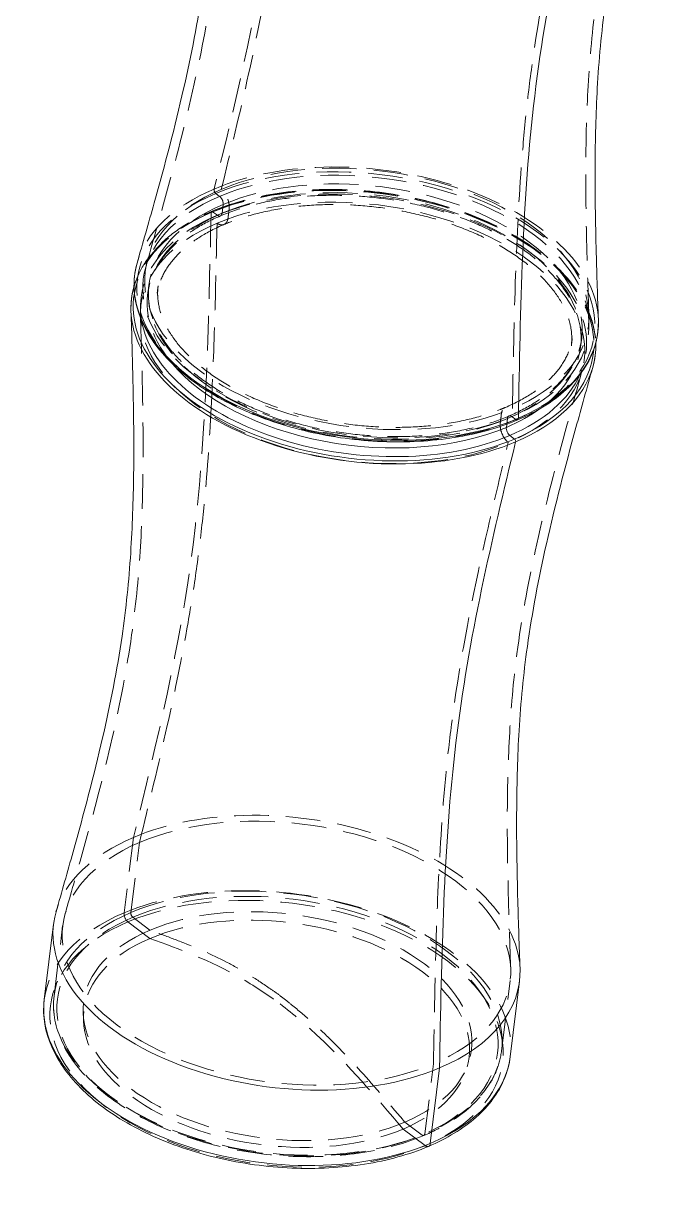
# Model space of a CAD drawing. Header units: millimetres. Extents: x -4200 to 3581, y -7493 to -4075.
# Drawn here: x -3329.9 to -3246.4, y -6471.6 to -6321.8 of the extents above; entities that cross this region are included whole.
import ezdxf

# ---------------------------------------------------------------- set-up
doc = ezdxf.new("R2010")
doc.units = ezdxf.units.MM
doc.header["$LTSCALE"] = 0.7
doc.linetypes.add('HIDDEN', pattern=[9.525, 6.35, -3.175])

msp = doc.modelspace()

# ---------------------------------------------------------------- linework, layer by layer
at = {"color": 3, "linetype": 'HIDDEN', "lineweight": 0, "extrusion": (0.099506, 0.810411, 0.57735)}
for p, q in [((-3305.11, -6343.69), (-3304.62, -6344.07)), ((-3304.17, -6345.11), (-3304.31, -6346.24)), ((-3304.91, -6346.5), (-3305.53, -6346.04)), ((-3313.88, -6356.62), (-3313.74, -6355.49)), ((-3258.12, -6363.47), (-3257.98, -6362.33)), ((-3266.44, -6372.83), (-3266.94, -6372.46)), ((-3267.54, -6372.71), (-3267.63, -6373.43)), ((-3315.72, -6426.69), (-3316.92, -6436.41)), ((-3316.06, -6436.37), (-3314.95, -6427.34)), ((-3313.59, -6438.65), (-3315.79, -6436.99)), ((-3325.94, -6447.1), (-3324.84, -6438.07)), ((-3316.43, -6437.58), (-3313.59, -6439.71)), ((-3268.3, -6454.18), (-3267.19, -6445.15)), ((-3278.18, -6464.91), (-3277.08, -6455.88)), ((-3280.75, -6463.39), (-3278.54, -6465.06)), ((-3278.15, -6466.42), (-3280.99, -6464.28))]:
    msp.add_line(p, q, dxfattribs=at)
at = {"color": 6, "linetype": 'Continuous', "lineweight": 0, "extrusion": (0.099506, 0.810411, 0.57735)}
for p, q in [((-3267.63, -6373.43), (-3267.68, -6373.85)), ((-3267.24, -6374.89), (-3266.63, -6375.35)), ((-3327.21, -6447.59), (-3326.02, -6437.86)), ((-3267.18, -6454.96), (-3265.99, -6445.23)), ((-3276.29, -6456.41), (-3277.48, -6466.13))]:
    msp.add_line(p, q, dxfattribs=at)
at = {"color": 3, "linetype": 'HIDDEN', "lineweight": 0, "extrusion": (1.21786e-16, 4.09746e-17, -1)}
msp.add_ellipse((-3285.66, -6357.29), major_axis=(28.54, -3.5), ratio=0.57735, start_param=-2.356194, end_param=0.785398, dxfattribs=at)
at = {"color": 3, "linetype": 'HIDDEN', "lineweight": 0, "extrusion": (6.43089e-17, 1.59888e-16, -1)}
msp.add_ellipse((-3285.73, -6357.89), major_axis=(29.84, -3.66), ratio=0.57735, start_param=-2.356194, end_param=-0.091091, dxfattribs=at)
at = {"color": 3, "linetype": 'HIDDEN', "lineweight": 0, "extrusion": (-6.8808e-17, 1.20305e-16, -1)}
msp.add_ellipse((-3285.78, -6358.26), major_axis=(29.43, -3.61), ratio=0.57735, start_param=-2.356194, end_param=0.785398, dxfattribs=at)
at = {"color": 3, "linetype": 'HIDDEN', "lineweight": 0, "extrusion": (7.10915e-17, 4.71991e-17, -1)}
msp.add_ellipse((-3285.78, -6358.26), major_axis=(28.67, -3.52), ratio=0.57735, start_param=-2.356194, end_param=0.785398, dxfattribs=at)
at = {"color": 3, "linetype": 'HIDDEN', "lineweight": 0, "extrusion": (5.49105e-17, 4.91859e-17, -1)}
msp.add_ellipse((-3285.86, -6358.91), major_axis=(27.88, -3.42), ratio=0.57735, start_param=-2.356194, end_param=0.785398, dxfattribs=at)
at = {"color": 3, "linetype": 'HIDDEN', "lineweight": 0, "extrusion": (1.00158e-16, 9.95582e-17, -1)}
msp.add_ellipse((-3286.11, -6360.93), major_axis=(29.86, -3.67), ratio=0.57735, start_param=-2.356194, end_param=0.088442, dxfattribs=at)
at = {"color": 3, "linetype": 'HIDDEN', "lineweight": 0, "extrusion": (6.91509e-17, 2.15221e-16, -1)}
msp.add_ellipse((-3286.08, -6360.69), major_axis=(29.6, -3.63), ratio=0.57735, start_param=-2.356194, end_param=-0.030142, dxfattribs=at)
at = {"color": 3, "linetype": 'HIDDEN', "lineweight": 0, "extrusion": (-3.52328e-17, -1.0753e-16, -1)}
msp.add_ellipse((-3286.2, -6361.66), major_axis=(28.55, -3.51), ratio=0.57735, start_param=-2.356194, end_param=0.785398, dxfattribs=at)
at = {"color": 3, "linetype": 'HIDDEN', "lineweight": 0, "extrusion": (9.72824e-17, -6.78728e-17, -1)}
msp.add_ellipse((-3286.08, -6360.69), major_axis=(28.67, -3.52), ratio=0.57735, start_param=-2.356194, end_param=0.174737, dxfattribs=at)
at = {"color": 3, "linetype": 'HIDDEN', "lineweight": 0, "extrusion": (2.15821e-17, 2.21062e-16, -1)}
msp.add_ellipse((-3286, -6360.04), major_axis=(27.88, -3.42), ratio=0.57735, start_param=-2.356194, end_param=0.553721, dxfattribs=at)
at = {"color": 3, "linetype": 'HIDDEN', "lineweight": 0}
for centre, major_axis, start_param, end_param in [((-3285.78, -6358.26), (-29.43, 3.61), -0.785398, 2.356194), ((-3285.78, -6358.26), (-28.67, 3.52), -0.785398, 2.356194), ((-3285.66, -6357.29), (-28.54, 3.5), -0.785398, 2.356194), ((-3285.73, -6357.89), (-29.84, 3.66), -0.785398, -0.091091), ((-3305.07, -6343.36), (0.161, -0.379), -2.484135, -0.785398), ((-3285.86, -6358.91), (-27.88, 3.42), -0.785398, 2.356194), ((-3286, -6360.04), (-27.88, 3.42), -0.785398, 0.553721), ((-3286.11, -6360.93), (-29.86, 3.67), -0.785398, 0.088442), ((-3286.08, -6360.69), (-28.67, 3.52), -0.785398, 0.174737), ((-3286.08, -6360.69), (-29.6, 3.63), -0.785398, -0.030142), ((-3305.55, -6346.25), (-0.101, 0.239), -0.785398, 0.909668), ((-3286.2, -6361.66), (-28.55, 3.51), -0.785398, 2.356194), ((-3296.01, -6441.61), (-28.82, 3.54), -0.785398, 2.356194), ((-3296, -6441.55), (-30.01, 3.69), -0.785398, -0.091098), ((-3297.12, -6450.64), (-28.82, 3.54), -0.785398, 2.356194), ((-3297.17, -6451.02), (-28.35, 3.48), -0.785398, 2.356194), ((-3297.2, -6451.27), (-30.01, 3.69), -0.785398, 0), ((-3316.34, -6436.85), (0.348, -0.821), -2.356194, -0.785398), ((-3297.29, -6452), (-29.13, 3.58), -0.785398, 2.356194), ((-3297.17, -6451.02), (-24.99, 3.07), -0.785398, 2.356194), ((-3297.29, -6452), (-24.81, 3.05), -0.785398, 2.356194), ((-3278.5, -6464.67), (0.186, -0.438), -0.785398, 0.785398)]:
    msp.add_ellipse(centre, major_axis=major_axis, ratio=0.57735, start_param=start_param, end_param=end_param, dxfattribs=at)
at = {"color": 6, "linetype": 'Continuous', "lineweight": 0}
for centre, major_axis, start_param, end_param in [((-3285.73, -6357.89), (-29.84, 3.66), -0.091091, 2.356194), ((-3286.08, -6360.69), (-29.6, 3.63), -0.030142, 2.356194), ((-3286.11, -6360.93), (-29.86, 3.67), 0.088442, 2.356194), ((-3286.08, -6360.69), (-28.67, 3.52), 0.174737, 2.356194), ((-3286, -6360.04), (27.88, -3.42), -2.587872, -0.785398), ((-3296, -6441.55), (-30.01, 3.69), -0.091098, 2.356194), ((-3297.2, -6451.27), (-30.01, 3.69), 0, 2.356194)]:
    msp.add_ellipse(centre, major_axis=major_axis, ratio=0.57735, start_param=start_param, end_param=end_param, dxfattribs=at)
at = {"color": 6, "linetype": 'Continuous', "lineweight": 0, "extrusion": (6.94591e-17, 2.15184e-16, -1)}
msp.add_ellipse((-3285.73, -6357.89), major_axis=(29.84, -3.66), ratio=0.57735, start_param=-0.091091, end_param=0.785398, dxfattribs=at)
at = {"color": 6, "linetype": 'Continuous', "lineweight": 0, "extrusion": (2.15789e-16, 8.53605e-17, -1)}
msp.add_ellipse((-3286.08, -6360.69), major_axis=(29.6, -3.63), ratio=0.57735, start_param=-0.030142, end_param=0.785398, dxfattribs=at)
at = {"color": 6, "linetype": 'Continuous', "lineweight": 0, "extrusion": (3.81789e-17, -4.68778e-18, -1)}
msp.add_ellipse((-3286.11, -6360.93), major_axis=(29.86, -3.67), ratio=0.57735, start_param=0.088442, end_param=0.785398, dxfattribs=at)
at = {"color": 6, "linetype": 'Continuous', "lineweight": 0, "extrusion": (1.70448e-16, 2.58712e-16, -1)}
msp.add_ellipse((-3286.08, -6360.69), major_axis=(28.67, -3.52), ratio=0.57735, start_param=0.174737, end_param=0.785398, dxfattribs=at)
at = {"color": 6, "linetype": 'Continuous', "lineweight": 0, "extrusion": (6.91775e-17, 1.5929e-16, -1)}
msp.add_ellipse((-3286, -6360.04), major_axis=(-27.88, 3.42), ratio=0.57735, start_param=-2.587872, end_param=-2.356194, dxfattribs=at)
at = {"color": 3, "linetype": 'HIDDEN', "lineweight": 0, "extrusion": (-1.39715e-17, 1.74985e-16, -1)}
msp.add_ellipse((-3266.4, -6372.5), major_axis=(0.161, -0.379), ratio=0.57735, start_param=0, end_param=0.785398, dxfattribs=at)
at = {"color": 6, "linetype": 'Continuous', "lineweight": 0, "extrusion": (1.13774e-16, 2.2921e-16, -1)}
msp.add_ellipse((-3266.4, -6372.5), major_axis=(0.161, -0.379), ratio=0.57735, start_param=-0.913339, end_param=0, dxfattribs=at)
at = {"color": 6, "linetype": 'Continuous', "lineweight": 0, "extrusion": (1.35464e-16, 1.78111e-16, -1)}
msp.add_ellipse((-3266.65, -6375.56), major_axis=(0.101, -0.239), ratio=0.57735, start_param=-2.356194, end_param=-0.661129, dxfattribs=at)
at = {"color": 3, "linetype": 'HIDDEN', "lineweight": 0, "extrusion": (-3.85786e-18, -1.6731e-16, -1)}
msp.add_ellipse((-3296, -6441.55), major_axis=(30.01, -3.69), ratio=0.57735, start_param=-2.356194, end_param=-0.091098, dxfattribs=at)
at = {"color": 3, "linetype": 'HIDDEN', "lineweight": 0, "extrusion": (1.85628e-17, 2.77361e-16, -1)}
for centre in [(-3296.01, -6441.61), (-3297.12, -6450.64)]:
    msp.add_ellipse(centre, major_axis=(28.82, -3.54), ratio=0.57735, start_param=-2.356194, end_param=0.785398, dxfattribs=at)
at = {"color": 3, "linetype": 'HIDDEN', "lineweight": 0, "extrusion": (4.33342e-17, -6.12488e-17, -1)}
msp.add_ellipse((-3297.2, -6451.27), major_axis=(30.01, -3.69), ratio=0.57735, start_param=-2.356194, end_param=0, dxfattribs=at)
at = {"color": 3, "linetype": 'HIDDEN', "lineweight": 0, "extrusion": (1.129e-16, 2.0985e-16, -1)}
msp.add_ellipse((-3297.29, -6452), major_axis=(29.13, -3.58), ratio=0.57735, start_param=-2.356194, end_param=0.785398, dxfattribs=at)
at = {"color": 3, "linetype": 'HIDDEN', "lineweight": 0, "extrusion": (6.73684e-17, 2.71368e-16, -1)}
msp.add_ellipse((-3297.17, -6451.02), major_axis=(28.35, -3.48), ratio=0.57735, start_param=-2.356194, end_param=0.785398, dxfattribs=at)
at = {"color": 3, "linetype": 'HIDDEN', "lineweight": 0, "extrusion": (1.34644e-16, -1.84316e-16, -1)}
msp.add_ellipse((-3297.17, -6451.02), major_axis=(24.99, -3.07), ratio=0.57735, start_param=-2.356194, end_param=0.785398, dxfattribs=at)
at = {"color": 3, "linetype": 'HIDDEN', "lineweight": 0, "extrusion": (-5.13056e-17, 1.18156e-16, -1)}
msp.add_ellipse((-3297.29, -6452), major_axis=(24.81, -3.05), ratio=0.57735, start_param=-2.356194, end_param=0.785398, dxfattribs=at)
at = {"color": 3, "linetype": 'HIDDEN', "lineweight": 0, "extrusion": (-4.33799e-17, 1.02197e-16, -1)}
msp.add_ellipse((-3315.75, -6436.6), major_axis=(-0.186, 0.438), ratio=0.57735, start_param=-2.356194, end_param=-0.785398, dxfattribs=at)
at = {"color": 6, "linetype": 'Continuous', "lineweight": 0, "extrusion": (6.27695e-17, 1.60077e-16, -1)}
msp.add_ellipse((-3296, -6441.55), major_axis=(30.01, -3.69), ratio=0.57735, start_param=-0.091098, end_param=0.785398, dxfattribs=at)
at = {"color": 6, "linetype": 'Continuous', "lineweight": 0, "extrusion": (1.09724e-16, -6.94005e-17, -1)}
msp.add_ellipse((-3297.2, -6451.27), major_axis=(30.01, -3.69), ratio=0.57735, start_param=0, end_param=0.785398, dxfattribs=at)
at = {"color": 3, "linetype": 'HIDDEN', "lineweight": 0, "extrusion": (5.49575e-17, 8.36332e-17, -1)}
msp.add_ellipse((-3278.06, -6465.7), major_axis=(0.348, -0.821), ratio=0.57735, start_param=0, end_param=0.785398, dxfattribs=at)
at = {"color": 6, "linetype": 'Continuous', "lineweight": 0, "extrusion": (5.10983e-17, 2.16899e-17, -1)}
msp.add_ellipse((-3278.06, -6465.7), major_axis=(0.348, -0.821), ratio=0.57735, start_param=-0.785398, end_param=0, dxfattribs=at)
at = {"color": 3, "linetype": 'HIDDEN', "lineweight": 0}
for points, knots in [([(-3295.41, -6262.66), (-3295.72, -6277.38), (-3296.32, -6306.25), (-3302.36, -6330.99), (-3305.33, -6343.11)], [0, 0, 0, 0, 0.509787, 1, 1, 1, 1]), ([(-3304.41, -6343.16), (-3303.2, -6338.23), (-3300.94, -6328.96), (-3298.55, -6317.19), (-3297.13, -6307.97), (-3295.66, -6295.24), (-3294.98, -6280.2), (-3294.71, -6267.44), (-3294.62, -6263.19)], [0, 0, 0, 0, 0.20122, 0.377694, 0.465931, 0.554168, 0.851389, 1, 1, 1, 1]), ([(-3313.9, -6352.3), (-3313.15, -6349.7), (-3312.42, -6347.12), (-3310.31, -6339.53), (-3309, -6334.55), (-3306.91, -6325.2), (-3306.08, -6320.83), (-3305.01, -6312.97), (-3304.68, -6309.42), (-3304.26, -6302.35), (-3304.17, -6298.83), (-3304.11, -6291.23), (-3304.18, -6287.14), (-3304.34, -6280.46), (-3304.42, -6277.89), (-3304.5, -6275.31)], [0, 0, 0, 0, 10.000515, 10.000515, 29.553285, 29.553285, 46.787475, 46.787475, 60.695726, 60.695726, 74.21829, 74.21829, 89.652443, 89.652443, 99.191936, 99.191936, 99.191936, 99.191936]), ([(-3247.55, -6282.3), (-3248.28, -6284.91), (-3249.01, -6287.5), (-3251.15, -6295.26), (-3252.49, -6300.39), (-3254.64, -6309.99), (-3255.49, -6314.46), (-3256.6, -6322.54), (-3256.94, -6326.15), (-3257.34, -6333.15), (-3257.43, -6336.51), (-3257.47, -6343.89), (-3257.4, -6347.93), (-3257.22, -6354.42), (-3257.14, -6356.84), (-3257.05, -6359.28)], [0, 0, 0, 0, 10.000466, 10.000466, 30.092221, 30.092221, 47.705771, 47.705771, 61.979127, 61.979127, 74.882237, 74.882237, 90.159852, 90.159852, 99.191885, 99.191885, 99.191885, 99.191885]), ([(-3266.91, -6371.42), (-3266.8, -6365.66), (-3266.6, -6354.84), (-3265.94, -6341.77), (-3265.05, -6332.14), (-3263.4, -6319.55), (-3260.59, -6306.11), (-3257.95, -6295.15), (-3257.06, -6291.5)], [0, 0, 0, 0, 0.20122, 0.377694, 0.465931, 0.554168, 0.851389, 1, 1, 1, 1]), ([(-3305.65, -6346.01), (-3303.23, -6344.98), (-3300.47, -6344.21), (-3294.56, -6343.26), (-3291.41, -6343.08), (-3285.04, -6343.33), (-3281.82, -6343.76), (-3275.63, -6345.19), (-3272.66, -6346.18), (-3267.28, -6348.63), (-3264.86, -6350.09), (-3260.83, -6353.33), (-3259.21, -6355.11), (-3256.96, -6358.82), (-3256.31, -6360.75), (-3256.18, -6362.76), (-3256.17, -6362.88), (-3256.17, -6363)], [3.141593, 3.141593, 3.141593, 3.141593, 3.463054, 3.463054, 3.784335, 3.784335, 4.105423, 4.105423, 4.426524, 4.426524, 4.747835, 4.747835, 5.069278, 5.069278, 5.389181, 5.389181, 5.408784, 5.408784, 5.408784, 5.408784]), ([(-3304.95, -6347.53), (-3304.87, -6347.58), (-3304.62, -6347.72), (-3304.17, -6347.79), (-3303.78, -6347.54), (-3303.61, -6347.2), (-3303.56, -6346.99), (-3303.54, -6346.89), (-3303.53, -6346.82), (-3303.52, -6346.75), (-3303.51, -6346.64), (-3303.48, -6346.43), (-3303.45, -6346.18), (-3303.42, -6345.93), (-3303.41, -6345.81), (-3303.4, -6345.74), (-3303.39, -6345.68), (-3303.38, -6345.59), (-3303.38, -6345.47), (-3303.38, -6345.32), (-3303.4, -6345.04), (-3303.49, -6344.62), (-3303.7, -6344.08), (-3304.01, -6343.56), (-3304.28, -6343.27), (-3304.41, -6343.16)], [0, 0, 0, 0, 0.049415, 0.150741, 0.252067, 0.321739, 0.356574, 0.365283, 0.373992, 0.39141, 0.416038, 0.440665, 0.533853, 0.580447, 0.603744, 0.615392, 0.62704, 0.640853, 0.654665, 0.679771, 0.704878, 0.771603, 0.838328, 0.925258, 1, 1, 1, 1]), ([(-3258.12, -6363.47), (-3258.01, -6362.59), (-3258.03, -6361.69), (-3258.35, -6359.88), (-3258.65, -6358.96), (-3259.49, -6357.16), (-3260.04, -6356.27), (-3261.38, -6354.53), (-3262.17, -6353.68), (-3263.96, -6352.06), (-3264.96, -6351.28), (-3267.16, -6349.82), (-3268.35, -6349.13), (-3270.89, -6347.86), (-3272.24, -6347.28), (-3275.06, -6346.25), (-3276.54, -6345.79), (-3279.55, -6345.03), (-3281.1, -6344.71), (-3284.22, -6344.24), (-3285.8, -6344.08), (-3288.95, -6343.91), (-3290.52, -6343.9), (-3293.59, -6344.04), (-3295.1, -6344.18), (-3298.01, -6344.62), (-3299.42, -6344.92), (-3302.09, -6345.65), (-3303.35, -6346.09), (-3304.52, -6346.59)], [0, 0, 0, 0, 4.892829, 4.892829, 9.763515, 9.763515, 14.570674, 14.570674, 19.325796, 19.325796, 24.046766, 24.046766, 28.771375, 28.771375, 33.505152, 33.505152, 38.242157, 38.242157, 42.982872, 42.982872, 47.72606, 47.72606, 52.469858, 52.469858, 57.21229, 57.21229, 61.951648, 61.951648, 66.670795, 66.670795, 66.670795, 66.670795]), ([(-3267.8, -6371.26), (-3266.68, -6370.79), (-3265.64, -6370.25), (-3263.78, -6369.08), (-3262.96, -6368.45), (-3261.57, -6367.14), (-3260.99, -6366.46), (-3260.05, -6365.04), (-3259.7, -6364.29), (-3259.35, -6363.17), (-3259.25, -6362.77), (-3259.19, -6362.35), (-3259.19, -6362.3), (-3259.18, -6362.24), (-3259.18, -6362.23), (-3259.17, -6362.2), (-3259.17, -6362.19), (-3259.17, -6362.17), (-3259.17, -6362.17), (-3259.17, -6362.17), (-3259.17, -6362.17), (-3259.17, -6362.17), (-3259.17, -6362.17), (-3259.17, -6362.17), (-3259.17, -6362.17), (-3259.17, -6362.17), (-3259.17, -6362.17), (-3259.17, -6362.17), (-3259.17, -6362.17), (-3259.17, -6362.17), (-3259.17, -6362.17), (-3259.17, -6362.17), (-3259.17, -6362.17), (-3259.17, -6362.17), (-3259.17, -6362.17), (-3259.17, -6362.17), (-3259.17, -6362.18), (-3259.17, -6362.18), (-3259.17, -6362.19), (-3259.17, -6362.2), (-3259.17, -6362.22), (-3259.18, -6362.24), (-3259.18, -6362.25), (-3259.18, -6362.27), (-3259.18, -6362.27), (-3259.18, -6362.28), (-3259.18, -6362.28), (-3259.18, -6362.28), (-3259.18, -6362.28), (-3259.18, -6362.29), (-3259.18, -6362.29), (-3259.18, -6362.29), (-3259.18, -6362.29), (-3259.18, -6362.29), (-3259.18, -6362.29), (-3259.18, -6362.3), (-3259.18, -6362.3), (-3259.18, -6362.31), (-3259.19, -6362.32), (-3259.19, -6362.34), (-3259.19, -6362.36), (-3259.2, -6362.44), (-3259.21, -6362.51), (-3259.23, -6362.68), (-3259.25, -6362.8), (-3259.27, -6362.97), (-3259.27, -6363.01), (-3259.28, -6363.07), (-3259.28, -6363.08), (-3259.28, -6363.11), (-3259.28, -6363.12), (-3259.29, -6363.14), (-3259.29, -6363.15), (-3259.29, -6363.16), (-3259.29, -6363.17), (-3259.29, -6363.19), (-3259.29, -6363.2), (-3259.3, -6363.23), (-3259.3, -6363.25), (-3259.3, -6363.27), (-3259.3, -6363.28), (-3259.3, -6363.28), (-3259.31, -6363.29), (-3259.31, -6363.3), (-3259.31, -6363.3), (-3259.31, -6363.3), (-3259.31, -6363.3), (-3259.31, -6363.3), (-3259.31, -6363.3), (-3259.31, -6363.31), (-3259.31, -6363.31), (-3259.31, -6363.31), (-3259.31, -6363.31), (-3259.31, -6363.31), (-3259.31, -6363.31), (-3259.31, -6363.31), (-3259.31, -6363.31), (-3259.31, -6363.31), (-3259.31, -6363.3), (-3259.3, -6363.27), (-3259.3, -6363.24), (-3259.29, -6363.12), (-3259.28, -6363), (-3259.26, -6362.69), (-3259.25, -6362.5), (-3259.26, -6361.73), (-3259.33, -6361.14), (-3259.66, -6359.71), (-3259.99, -6358.84), (-3260.91, -6357.14), (-3261.49, -6356.3), (-3262.88, -6354.67), (-3263.69, -6353.88), (-3265.52, -6352.36), (-3266.54, -6351.64), (-3268.75, -6350.28), (-3269.95, -6349.64), (-3272.49, -6348.48), (-3273.84, -6347.95), (-3276.65, -6347.01), (-3278.11, -6346.61), (-3281.1, -6345.94), (-3282.63, -6345.67), (-3285.7, -6345.29), (-3287.26, -6345.17), (-3290.32, -6345.1), (-3291.85, -6345.13), (-3294.82, -6345.36), (-3296.27, -6345.55), (-3299.04, -6346.07), (-3300.37, -6346.4), (-3302.47, -6347.06), (-3303.29, -6347.36), (-3304.06, -6347.69)], [0, 0, 0, 0, 4.618296, 4.618296, 9.217988, 9.217988, 13.807567, 13.807567, 18.519777, 18.519777, 20.948263, 20.948263, 21.226751, 21.226751, 21.331186, 21.331186, 21.40954, 21.40954, 21.438967, 21.438967, 21.446179, 21.446179, 21.446465, 21.446465, 21.449801, 21.449801, 21.451619, 21.451619, 21.452524, 21.452524, 21.45343, 21.45343, 21.454335, 21.454335, 21.45616, 21.45616, 21.459805, 21.459805, 21.474408, 21.474408, 21.531963, 21.531963, 21.560817, 21.560817, 21.575294, 21.575294, 21.582541, 21.582541, 21.586151, 21.586151, 21.589766, 21.589766, 21.593382, 21.593382, 21.596154, 21.596154, 21.610654, 21.610654, 21.668582, 21.668582, 21.726774, 21.726774, 21.956816, 21.956816, 22.393256, 22.393256, 22.556913, 22.556913, 22.614665, 22.614665, 22.672279, 22.672279, 22.701534, 22.701534, 22.730729, 22.730729, 22.759721, 22.759721, 22.817973, 22.817973, 22.832354, 22.832354, 22.846752, 22.846752, 22.854021, 22.854021, 22.85766, 22.85766, 22.859466, 22.859466, 22.863129, 22.863129, 22.866756, 22.866756, 22.875963, 22.875963, 22.881572, 22.881572, 22.939822, 22.939822, 23.170137, 23.170137, 23.86272, 23.86272, 25.029926, 25.029926, 28.536514, 28.536514, 33.486682, 33.486682, 38.233937, 38.233937, 42.900087, 42.900087, 47.490326, 47.490326, 52.079848, 52.079848, 56.689852, 56.689852, 61.323745, 61.323745, 65.967536, 65.967536, 70.615485, 70.615485, 75.263507, 75.263507, 79.907491, 79.907491, 84.541886, 84.541886, 87.70515, 87.70515, 87.70515, 87.70515]), ([(-3305.72, -6346.15), (-3306.03, -6360.78), (-3306.64, -6389.68), (-3312.72, -6414.45), (-3315.72, -6426.69)], [0, 0, 0, 0, 0.505972, 1, 1, 1, 1]), ([(-3315.65, -6355.69), (-3315.37, -6354.71), (-3314.95, -6353.76), (-3313.81, -6351.92), (-3313.09, -6351.03), (-3311.38, -6349.38), (-3310.4, -6348.61), (-3308.19, -6347.2), (-3306.97, -6346.57), (-3305.65, -6346.01)], [2.4451973, 2.4451973, 2.4451973, 2.4451973, 2.6172885, 2.6172885, 2.7920565, 2.7920565, 2.9668246, 2.9668246, 3.1415927, 3.1415927, 3.1415927, 3.1415927]), ([(-3304.52, -6346.59), (-3305.7, -6347.08), (-3306.79, -6347.65), (-3308.74, -6348.87), (-3309.62, -6349.54), (-3311.13, -6350.96), (-3311.78, -6351.71), (-3312.82, -6353.28), (-3313.23, -6354.1), (-3313.68, -6355.49), (-3313.81, -6356.05), (-3313.88, -6356.62)], [0, 0, 0, 0, 4.732328, 4.732328, 9.450772, 9.450772, 14.179207, 14.179207, 18.959324, 18.959324, 22.12709, 22.12709, 22.12709, 22.12709]), ([(-3304.06, -6347.69), (-3305.18, -6348.17), (-3306.21, -6348.7), (-3308.05, -6349.86), (-3308.87, -6350.48), (-3310.27, -6351.8), (-3310.86, -6352.49), (-3311.81, -6353.92), (-3312.16, -6354.66), (-3312.51, -6355.79), (-3312.6, -6356.19), (-3312.67, -6356.61), (-3312.67, -6356.65), (-3312.68, -6356.71), (-3312.68, -6356.73), (-3312.68, -6356.75), (-3312.68, -6356.76), (-3312.68, -6356.76), (-3312.68, -6356.76), (-3312.68, -6356.76), (-3312.68, -6356.76), (-3312.68, -6356.76), (-3312.68, -6356.75), (-3312.68, -6356.75), (-3312.68, -6356.75), (-3312.68, -6356.75), (-3312.68, -6356.75), (-3312.68, -6356.75), (-3312.68, -6356.75), (-3312.68, -6356.74), (-3312.68, -6356.74), (-3312.68, -6356.73), (-3312.68, -6356.73), (-3312.68, -6356.71), (-3312.68, -6356.69), (-3312.67, -6356.66), (-3312.67, -6356.65), (-3312.67, -6356.63), (-3312.67, -6356.62), (-3312.67, -6356.6), (-3312.66, -6356.6), (-3312.66, -6356.58), (-3312.66, -6356.57), (-3312.66, -6356.55), (-3312.66, -6356.52), (-3312.64, -6356.43), (-3312.64, -6356.36), (-3312.62, -6356.2), (-3312.6, -6356.1), (-3312.59, -6355.96), (-3312.58, -6355.93), (-3312.57, -6355.86), (-3312.57, -6355.83), (-3312.57, -6355.79), (-3312.56, -6355.78), (-3312.56, -6355.76), (-3312.56, -6355.76), (-3312.56, -6355.75), (-3312.56, -6355.75), (-3312.56, -6355.74), (-3312.56, -6355.74), (-3312.56, -6355.74), (-3312.56, -6355.74), (-3312.56, -6355.74), (-3312.56, -6355.74), (-3312.56, -6355.74), (-3312.56, -6355.73), (-3312.56, -6355.73), (-3312.56, -6355.73), (-3312.56, -6355.72), (-3312.56, -6355.72), (-3312.55, -6355.69), (-3312.55, -6355.68), (-3312.55, -6355.65), (-3312.55, -6355.65), (-3312.55, -6355.63), (-3312.55, -6355.63), (-3312.54, -6355.62), (-3312.54, -6355.62), (-3312.54, -6355.62), (-3312.54, -6355.62), (-3312.54, -6355.62), (-3312.54, -6355.62), (-3312.54, -6355.62), (-3312.54, -6355.62), (-3312.54, -6355.62), (-3312.54, -6355.62), (-3312.54, -6355.62), (-3312.54, -6355.62), (-3312.54, -6355.61), (-3312.54, -6355.61), (-3312.54, -6355.61), (-3312.54, -6355.61), (-3312.54, -6355.61), (-3312.54, -6355.61), (-3312.54, -6355.61), (-3312.54, -6355.62), (-3312.55, -6355.64), (-3312.55, -6355.68), (-3312.56, -6355.76), (-3312.56, -6355.79), (-3312.58, -6355.94), (-3312.59, -6356.04), (-3312.61, -6356.49), (-3312.61, -6356.84), (-3312.52, -6357.99), (-3312.33, -6358.83), (-3311.68, -6360.52), (-3311.23, -6361.37), (-3310.07, -6363.04), (-3309.37, -6363.86), (-3307.76, -6365.43), (-3306.85, -6366.19), (-3304.83, -6367.64), (-3303.72, -6368.32), (-3301.33, -6369.6), (-3300.05, -6370.19), (-3297.37, -6371.24), (-3295.95, -6371.72), (-3293.05, -6372.52), (-3291.55, -6372.86), (-3288.51, -6373.39), (-3286.96, -6373.58), (-3283.88, -6373.82), (-3282.34, -6373.86), (-3279.31, -6373.79), (-3277.82, -6373.68), (-3274.94, -6373.31), (-3273.54, -6373.05), (-3270.9, -6372.39), (-3269.64, -6372), (-3268.25, -6371.45), (-3268.03, -6371.36), (-3267.8, -6371.26)], [0, 0, 0, 0, 4.598196, 4.598196, 9.18316, 9.18316, 13.810283, 13.810283, 18.515144, 18.515144, 20.947103, 20.947103, 21.215634, 21.215634, 21.401332, 21.401332, 21.440244, 21.440244, 21.441967, 21.441967, 21.449166, 21.449166, 21.452767, 21.452767, 21.456398, 21.456398, 21.46005, 21.46005, 21.463669, 21.463669, 21.470928, 21.470928, 21.485334, 21.485334, 21.542929, 21.542929, 21.571685, 21.571685, 21.600582, 21.600582, 21.629676, 21.629676, 21.658757, 21.658757, 21.774751, 21.774751, 22.004038, 22.004038, 22.378779, 22.378779, 22.509025, 22.509025, 22.606643, 22.606643, 22.66458, 22.66458, 22.693266, 22.693266, 22.707586, 22.707586, 22.714744, 22.714744, 22.721935, 22.721935, 22.725533, 22.725533, 22.729134, 22.729134, 22.73643, 22.73643, 22.751078, 22.751078, 22.809748, 22.809748, 22.838387, 22.838387, 22.852725, 22.852725, 22.856309, 22.856309, 22.859916, 22.859916, 22.861726, 22.861726, 22.862627, 22.862627, 22.863529, 22.863529, 22.86443, 22.86443, 22.866247, 22.866247, 22.869405, 22.869405, 22.869875, 22.869875, 22.884413, 22.884413, 23.116528, 23.116528, 23.345556, 23.345556, 24.032676, 24.032676, 26.095038, 26.095038, 30.989845, 30.989845, 35.846151, 35.846151, 40.532399, 40.532399, 45.12157, 45.12157, 49.723439, 49.723439, 54.338204, 54.338204, 58.962346, 58.962346, 63.597296, 63.597296, 68.239983, 68.239983, 72.88549, 72.88549, 77.528462, 77.528462, 82.163903, 82.163903, 86.788546, 86.788546, 87.697655, 87.697655, 87.697655, 87.697655]), ([(-3305.75, -6372.05), (-3305.53, -6368.15), (-3305.22, -6360.01), (-3305.04, -6351.77), (-3304.95, -6347.53)], [0.7121355, 0.7121355, 0.7121355, 0.7121355, 0.8515361, 1, 1, 1, 1]), ([(-3313.74, -6355.49), (-3313.85, -6356.37), (-3313.82, -6357.27), (-3313.51, -6359.07), (-3313.21, -6359.99), (-3312.37, -6361.79), (-3311.82, -6362.68), (-3310.48, -6364.42), (-3309.69, -6365.27), (-3307.91, -6366.89), (-3306.9, -6367.66), (-3304.71, -6369.13), (-3303.51, -6369.82), (-3300.97, -6371.09), (-3299.62, -6371.67), (-3296.8, -6372.7), (-3295.33, -6373.16), (-3292.32, -6373.93), (-3290.77, -6374.24), (-3287.64, -6374.71), (-3286.06, -6374.88), (-3282.92, -6375.05), (-3281.35, -6375.06), (-3278.27, -6374.92), (-3276.76, -6374.77), (-3273.85, -6374.33), (-3272.44, -6374.03), (-3269.77, -6373.3), (-3268.51, -6372.87), (-3267.33, -6372.37)], [0, 0, 0, 0, 4.883319, 4.883319, 9.757928, 9.757928, 14.570366, 14.570366, 19.312982, 19.312982, 24.033301, 24.033301, 28.759274, 28.759274, 33.493923, 33.493923, 38.231956, 38.231956, 42.973399, 42.973399, 47.717041, 47.717041, 52.461224, 52.461224, 57.204204, 57.204204, 61.944435, 61.944435, 66.668276, 66.668276, 66.668276, 66.668276]), ([(-3324.53, -6436.57), (-3323.78, -6433.97), (-3323.04, -6431.38), (-3320.92, -6423.79), (-3319.59, -6418.82), (-3317.44, -6409.42), (-3316.58, -6405), (-3315.45, -6397.05), (-3315.09, -6393.47), (-3314.64, -6386.38), (-3314.53, -6382.87), (-3314.45, -6375.35), (-3314.51, -6371.32), (-3314.66, -6364.73), (-3314.73, -6362.19), (-3314.81, -6359.63)], [0, 0, 0, 0, 10.000526, 10.000526, 29.509791, 29.509791, 46.960131, 46.960131, 61.023431, 61.023431, 74.50804, 74.50804, 89.72902, 89.72902, 99.195763, 99.195763, 99.195763, 99.195763]), ([(-3267.33, -6372.37), (-3266.16, -6371.87), (-3265.07, -6371.31), (-3263.11, -6370.08), (-3262.23, -6369.41), (-3260.72, -6367.99), (-3260.07, -6367.24), (-3259.03, -6365.68), (-3258.63, -6364.87), (-3258.18, -6363.48), (-3258.05, -6362.91), (-3257.98, -6362.33)], [0, 0, 0, 0, 4.734725, 4.734725, 9.455027, 9.455027, 14.179423, 14.179423, 18.942139, 18.942139, 22.128194, 22.128194, 22.128194, 22.128194]), ([(-3257.94, -6366.61), (-3258.67, -6369.21), (-3259.4, -6371.8), (-3261.52, -6379.55), (-3262.85, -6384.69), (-3264.93, -6394.22), (-3265.74, -6398.62), (-3266.79, -6406.58), (-3267.1, -6410.15), (-3267.47, -6417.15), (-3267.55, -6420.54), (-3267.57, -6428.01), (-3267.49, -6432.1), (-3267.29, -6438.68), (-3267.21, -6441.14), (-3267.12, -6443.62)], [0, 0, 0, 0, 10.00046, 10.00046, 30.110817, 30.110817, 47.46581, 47.46581, 61.551332, 61.551332, 74.589937, 74.589937, 90.043328, 90.043328, 99.195662, 99.195662, 99.195662, 99.195662]), ([(-3314.95, -6427.34), (-3313.72, -6422.35), (-3311.44, -6413.05), (-3309.02, -6401.28), (-3307.56, -6392.14), (-3306.49, -6383.23), (-3305.99, -6376.46), (-3305.75, -6372.05)], [0, 0, 0, 0, 0.2038147, 0.3792115, 0.4669098, 0.5546082, 0.7121224, 0.7121224, 0.7121224, 0.7121224]), ([(-3267.44, -6375.79), (-3267.52, -6375.73), (-3267.76, -6375.49), (-3268.15, -6374.93), (-3268.42, -6374.19), (-3268.48, -6373.67), (-3268.48, -6373.42), (-3268.47, -6373.31), (-3268.46, -6373.24), (-3268.45, -6373.17), (-3268.44, -6373.07), (-3268.41, -6372.86), (-3268.38, -6372.6), (-3268.35, -6372.36), (-3268.34, -6372.23), (-3268.33, -6372.16), (-3268.32, -6372.11), (-3268.31, -6372.02), (-3268.29, -6371.91), (-3268.25, -6371.79), (-3268.17, -6371.59), (-3268, -6371.36), (-3267.71, -6371.2), (-3267.33, -6371.2), (-3267.04, -6371.34), (-3266.91, -6371.42)], [0, 0, 0, 0, 0.049415, 0.150741, 0.252067, 0.321739, 0.356574, 0.365283, 0.373992, 0.39141, 0.416038, 0.440665, 0.533853, 0.580447, 0.603744, 0.615392, 0.62704, 0.640853, 0.654665, 0.679771, 0.704878, 0.771603, 0.838328, 0.925258, 1, 1, 1, 1]), ([(-3277.08, -6455.88), (-3276.97, -6450.05), (-3276.78, -6439.17), (-3276.15, -6426.05), (-3275.3, -6416.46), (-3273.72, -6403.85), (-3270.96, -6390.4), (-3268.32, -6379.44), (-3267.44, -6375.79)], [0, 0, 0, 0, 0.203815, 0.379211, 0.46691, 0.554608, 0.851536, 1, 1, 1, 1]), ([(-3296.7, -6447.19), (-3296.7, -6447.19), (-3296.71, -6447.18), (-3297.16, -6446.85), (-3298.49, -6445.91), (-3300.71, -6444.44), (-3304.45, -6442.29), (-3308.26, -6440.63), (-3311.65, -6439.36), (-3313.1, -6438.83), (-3313.59, -6438.65)], [0, 0, 0, 0, 0.00057, 0.00097, 0.081303, 0.237444, 0.393584, 0.740108, 0.913369, 1, 1, 1, 1]), ([(-3313.59, -6439.71), (-3309.71, -6441.13), (-3304.11, -6443.17), (-3298.53, -6446.92), (-3296.82, -6448.16)], [0, 0, 0, 0, 0.691892, 1, 1, 1, 1]), ([(-3278.31, -6465.11), (-3280.66, -6466.11), (-3283.33, -6466.85), (-3289.05, -6467.77), (-3292.09, -6467.93), (-3298.24, -6467.68), (-3301.35, -6467.26), (-3307.32, -6465.88), (-3310.18, -6464.91), (-3315.37, -6462.53), (-3317.7, -6461.11), (-3321.58, -6457.96), (-3323.14, -6456.22), (-3325.3, -6452.6), (-3325.91, -6450.72), (-3326.04, -6448.27), (-3326.02, -6447.68), (-3325.94, -6447.1)], [0, 0, 0, 0, 0.322781, 0.322781, 0.64523, 0.64523, 0.967314, 0.967314, 1.289424, 1.289424, 1.611938, 1.611938, 1.934673, 1.934673, 2.254284, 2.254284, 2.356194, 2.356194, 2.356194, 2.356194]), ([(-3296.7, -6447.19), (-3296.69, -6447.19), (-3296.69, -6447.2), (-3296.24, -6447.55), (-3294.92, -6448.6), (-3292.75, -6450.43), (-3289.16, -6453.81), (-3285.62, -6457.69), (-3282.52, -6461.31), (-3281.19, -6462.88), (-3280.75, -6463.39)], [0, 0, 0, 0, 0.00057, 0.00097, 0.081303, 0.237444, 0.393584, 0.740108, 0.913369, 1, 1, 1, 1]), ([(-3280.99, -6464.28), (-3284.52, -6460.11), (-3289.64, -6454.08), (-3295.11, -6449.5), (-3296.82, -6448.16)], [0, 0, 0, 0, 0.691892, 1, 1, 1, 1]), ([(-3268.3, -6454.18), (-3268.41, -6455.08), (-3268.64, -6455.96), (-3269.34, -6457.67), (-3269.81, -6458.5), (-3270.98, -6460.08), (-3271.67, -6460.83), (-3273.25, -6462.23), (-3274.14, -6462.88), (-3276.1, -6464.08), (-3277.16, -6464.63), (-3278.31, -6465.11)], [5.4977871, 5.4977871, 5.4977871, 5.4977871, 5.6548668, 5.6548668, 5.8119464, 5.8119464, 5.969026, 5.969026, 6.1261057, 6.1261057, 6.2831853, 6.2831853, 6.2831853, 6.2831853])]:
    msp.add_open_spline(points, degree=3, knots=knots, dxfattribs=at)
at = {"color": 6, "linetype": 'Continuous', "lineweight": 0}
for points, knots in [([(-3315.25, -6352.67), (-3314.51, -6350.07), (-3313.77, -6347.48), (-3311.67, -6339.97), (-3310.37, -6335.07), (-3308.26, -6325.83), (-3307.41, -6321.48), (-3306.29, -6313.61), (-3305.94, -6310.05), (-3305.5, -6303.07), (-3305.39, -6299.66), (-3305.31, -6292.25), (-3305.36, -6288.24), (-3305.52, -6281.24), (-3305.61, -6278.27), (-3305.7, -6275.28)], [0, 0, 0, 0, 10.000556, 10.000556, 29.238858, 29.238858, 46.443877, 46.443877, 60.511246, 60.511246, 73.637819, 73.637819, 88.827423, 88.827423, 99.869207, 99.869207, 99.869207, 99.869207]), ([(-3246.38, -6282.57), (-3247.11, -6285.18), (-3247.84, -6287.77), (-3249.94, -6295.38), (-3251.25, -6300.37), (-3253.37, -6309.79), (-3254.23, -6314.23), (-3255.36, -6322.23), (-3255.71, -6325.83), (-3256.13, -6332.79), (-3256.22, -6336.14), (-3256.28, -6343.43), (-3256.21, -6347.39), (-3256.03, -6354.23), (-3255.93, -6357.09), (-3255.83, -6359.97)], [0, 0, 0, 0, 10.000522, 10.000522, 29.559073, 29.559073, 47.055021, 47.055021, 61.316941, 61.316941, 74.208489, 74.208489, 89.228986, 89.228986, 99.86917, 99.86917, 99.86917, 99.86917]), ([(-3256.29, -6292.15), (-3259.34, -6304.79), (-3265.33, -6329.59), (-3265.88, -6358.48), (-3266.13, -6372.66)], [0, 0, 0, 0, 0.509787, 1, 1, 1, 1]), ([(-3266.24, -6372.88), (-3268.67, -6373.91), (-3271.43, -6374.68), (-3277.35, -6375.62), (-3280.5, -6375.8), (-3286.87, -6375.54), (-3290.08, -6375.11), (-3296.26, -6373.68), (-3299.22, -6372.68), (-3304.6, -6370.22), (-3307.01, -6368.76), (-3311.04, -6365.5), (-3312.65, -6363.71), (-3314.89, -6359.98), (-3315.53, -6358.04), (-3315.7, -6354.95), (-3315.57, -6353.79), (-3315.25, -6352.67)], [0, 0, 0, 0, 0.322324, 0.322324, 0.644367, 0.644367, 0.966104, 0.966104, 1.287864, 1.287864, 1.609958, 1.609958, 1.932247, 1.932247, 2.251982, 2.251982, 2.447285, 2.447285, 2.447285, 2.447285]), ([(-3316.04, -6358.8), (-3316.07, -6357.76), (-3315.94, -6356.74), (-3315.66, -6355.72), (-3315.66, -6355.71), (-3315.65, -6355.69)], [2.2677524, 2.2677524, 2.2677524, 2.2677524, 2.4425204, 2.4425204, 2.4451973, 2.4451973, 2.4451973, 2.4451973]), ([(-3325.7, -6436.3), (-3324.95, -6433.7), (-3324.21, -6431.11), (-3322.11, -6423.6), (-3320.81, -6418.72), (-3318.68, -6409.47), (-3317.82, -6405.1), (-3316.67, -6397.2), (-3316.31, -6393.63), (-3315.86, -6386.66), (-3315.74, -6383.27), (-3315.65, -6375.92), (-3315.7, -6371.93), (-3315.85, -6364.89), (-3315.94, -6361.86), (-3316.04, -6358.8)], [0, 0, 0, 0, 10.000563, 10.000563, 29.198885, 29.198885, 46.468085, 46.468085, 60.604233, 60.604233, 73.646049, 73.646049, 88.755266, 88.755266, 100.045407, 100.045407, 100.045407, 100.045407]), ([(-3255.83, -6359.97), (-3255.79, -6361.02), (-3255.91, -6362.06), (-3256.47, -6364.08), (-3256.9, -6365.06), (-3258.06, -6366.93), (-3258.78, -6367.83), (-3260.49, -6369.49), (-3261.48, -6370.27), (-3263.7, -6371.68), (-3264.92, -6372.32), (-3266.24, -6372.88)], [5.4066966, 5.4066966, 5.4066966, 5.4066966, 5.5819943, 5.5819943, 5.7572921, 5.7572921, 5.9325898, 5.9325898, 6.1078876, 6.1078876, 6.2831853, 6.2831853, 6.2831853, 6.2831853]), ([(-3256.55, -6366.1), (-3257.29, -6368.71), (-3258.01, -6371.3), (-3260.1, -6378.9), (-3261.41, -6383.89), (-3263.52, -6393.28), (-3264.36, -6397.69), (-3265.48, -6405.67), (-3265.83, -6409.26), (-3266.24, -6416.22), (-3266.33, -6419.57), (-3266.38, -6426.87), (-3266.32, -6430.84), (-3266.13, -6437.76), (-3266.02, -6440.69), (-3265.92, -6443.64)], [0, 0, 0, 0, 10.000525, 10.000525, 29.524097, 29.524097, 46.956737, 46.956737, 61.179227, 61.179227, 74.097845, 74.097845, 89.140872, 89.140872, 100.045343, 100.045343, 100.045343, 100.045343]), ([(-3266.49, -6375.71), (-3269.53, -6388.28), (-3275.51, -6413.14), (-3276.03, -6442.1), (-3276.29, -6456.41)], [0, 0, 0, 0, 0.505972, 1, 1, 1, 1]), ([(-3277.71, -6466.52), (-3280.18, -6467.56), (-3282.98, -6468.34), (-3288.95, -6469.28), (-3292.13, -6469.45), (-3298.54, -6469.17), (-3301.77, -6468.73), (-3307.97, -6467.27), (-3310.95, -6466.25), (-3316.34, -6463.74), (-3318.75, -6462.25), (-3322.78, -6458.91), (-3324.4, -6457.07), (-3326.61, -6453.24), (-3327.22, -6451.25), (-3327.31, -6448.71), (-3327.28, -6448.15), (-3327.21, -6447.59)], [0, 0, 0, 0, 0.324994, 0.324994, 0.649422, 0.649422, 0.973198, 0.973198, 1.297034, 1.297034, 1.621606, 1.621606, 1.946467, 1.946467, 2.265131, 2.265131, 2.356194, 2.356194, 2.356194, 2.356194]), ([(-3267.18, -6454.96), (-3267.3, -6455.92), (-3267.55, -6456.86), (-3268.3, -6458.69), (-3268.8, -6459.57), (-3270.03, -6461.24), (-3270.76, -6462.03), (-3272.42, -6463.5), (-3273.36, -6464.19), (-3275.41, -6465.44), (-3276.52, -6466.01), (-3277.71, -6466.52)], [5.4977871, 5.4977871, 5.4977871, 5.4977871, 5.6548668, 5.6548668, 5.8119464, 5.8119464, 5.969026, 5.969026, 6.1261057, 6.1261057, 6.2831853, 6.2831853, 6.2831853, 6.2831853])]:
    msp.add_open_spline(points, degree=3, knots=knots, dxfattribs=at)
at = {"color": 3, "linetype": 'HIDDEN', "lineweight": 0}
for points in [[(-3304.62, -6344.07), (-3304.48, -6344.17), (-3304.22, -6344.51), (-3304.15, -6344.94), (-3304.17, -6345.11)], [(-3304.31, -6346.24), (-3304.32, -6346.32), (-3304.37, -6346.47), (-3304.51, -6346.61), (-3304.72, -6346.62), (-3304.85, -6346.54), (-3304.91, -6346.5)], [(-3266.94, -6372.46), (-3267.07, -6372.36), (-3267.37, -6372.29), (-3267.52, -6372.55), (-3267.54, -6372.71)]]:
    msp.add_open_spline(points, degree=3, dxfattribs=at)
at = {"color": 6, "linetype": 'Continuous', "lineweight": 0}
for points in [[(-3256.17, -6363), (-3256.14, -6364.05), (-3256.26, -6365.09), (-3256.55, -6366.1)], [(-3305.75, -6372.05), (-3305.75, -6372.05), (-3305.75, -6372.05), (-3305.75, -6372.05)], [(-3267.68, -6373.85), (-3267.69, -6373.92), (-3267.69, -6374.1), (-3267.6, -6374.43), (-3267.43, -6374.71), (-3267.3, -6374.84), (-3267.24, -6374.89)]]:
    msp.add_open_spline(points, degree=3, dxfattribs=at)

doc.saveas('drawing.dxf')
